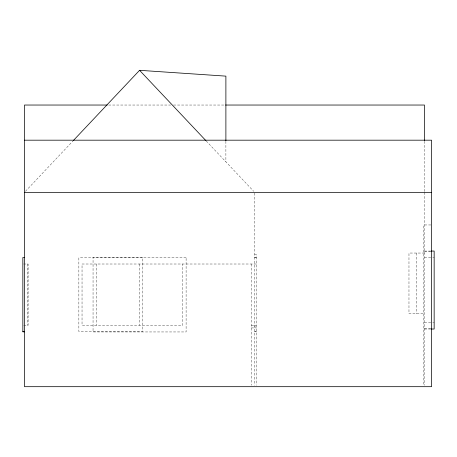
<?xml version="1.0" encoding="UTF-8"?>
<svg xmlns="http://www.w3.org/2000/svg" width="457" height="457" viewBox="0 0 457 457"><rect width="100%" height="100%" fill="white"/><g stroke="black" fill="none" stroke-linecap="round" stroke-linejoin="round"><path stroke-width="0.34" stroke-dasharray="2.29 1.71" d="M25.478 191.306L72.977 140.939M108.623 105.036L170.655 105.036M173.506 105.036L224.838 105.036M430.865 224.958L423.822 224.958L423.822 385.257M424.467 251.059L430.694 251.059M424.467 251.453L430.694 251.453M424.467 253.041L408.969 253.041L408.969 313.731L424.467 313.731M254.663 254.463L256.308 254.463L256.308 385.262M254.663 257.599L256.308 257.599M254.663 257.828L256.308 257.828M424.467 257.828L432.076 257.828M432.768 257.828L434.15 257.828M23.558 264.009L28.117 264.009L28.117 325.344L23.558 325.344M256.308 264.009L82.037 264.009L82.037 325.344L182.737 325.344L182.737 264.009M424.467 322.254L432.076 322.254M432.768 322.254L434.15 322.254M251.367 325.344L256.308 325.344M251.367 327.932L256.308 327.932M424.467 328.629L430.694 328.629M424.467 329.029L430.694 329.029M254.663 331.525L256.308 331.525M254.663 331.753L256.308 331.753M206.181 140.939L253.681 191.306M424.467 141.236L424.467 191.632M424.467 192.346L424.467 385.257M416.715 253.041L416.715 313.731M254.989 325.344L254.989 327.932M254.663 193.054L254.663 385.262M251.367 264.009L251.367 385.257M225.889 141.299L225.889 161.835M139.579 264.009L139.579 325.344M96.421 264.009L96.421 325.344M27.791 264.009L27.791 325.344M186.108 257.4L93.051 257.4L93.051 331.953L186.108 331.953L186.108 257.4M142.755 257.777L78.861 257.777L78.861 331.582L142.755 331.582L142.755 257.777"/><path stroke-width="0.69" d="M73.468 140.419L139.579 70.315L225.889 76.136L225.889 140.745M107.201 105.036L24.495 105.036L24.495 386.685L431.568 386.685L431.568 140.185L24.495 140.185M225.552 105.036L424.467 105.036L424.467 140.528M24.495 192.346L431.568 192.346M431.385 251.059L434.15 251.059L434.15 329.029L431.385 329.029M24.495 257.514L22.85 257.514L22.85 331.845L24.495 331.845M22.85 331.639L24.495 331.639M139.579 70.315L205.896 140.636"/></g></svg>
